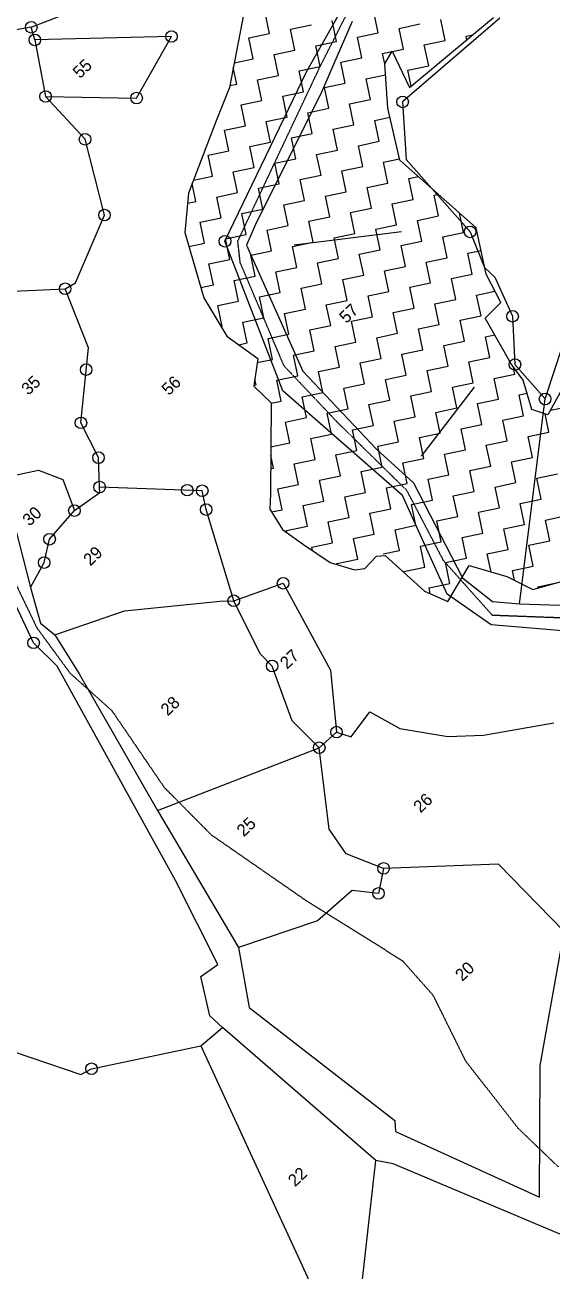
# Model space of a CAD drawing. Header units: metres. Extents: x 353942 to 357335, y 1746780 to 1749904.
# Drawn here: x 355671 to 355984, y 1747488 to 1748227 of the extents above; entities that cross this region are included whole.
import ezdxf

# ---------------------------------------------------------------- set-up
doc = ezdxf.new("R2010")
doc.units = ezdxf.units.M
doc.header["$MEASUREMENT"] = 0
doc.linetypes.add('DASHED', pattern=[0.75, 0.5, -0.25])
for name, color, linetype in [('OFF', 1, 'Continuous'), ('OTHERS', 1, 'Continuous'), ('POLY_HATCH', 12, 'Continuous'), ('POLY_PARCEL', 6, 'Continuous'), ('POLY_ROAD', 30, 'Continuous'), ('SYM_ARROW', 1, 'Continuous'), ('TEXT_PARCEL', 7, 'Continuous')]:
    doc.layers.add(name, color=color, linetype=linetype)
doc.styles.add('TEXT_MAP', font='')
doc.styles.get('TEXT_MAP').set_extended_font_data('Kruti Dev 050')

msp = doc.modelspace()

# ---------------------------------------------------------------- linework, layer by layer
for centre in [(355674.99, 1748225.82), (355677.1, 1748218.28), (355758.18, 1748220.33), (355683.48, 1748184.74), (355737.48, 1748183.8), (355895.36, 1748181.52), (355706.91, 1748159.31), (355718.44, 1748114.36), (355935.39, 1748104.36), (355789.95, 1748098.81), (355695.08, 1748070.64), (355960.61, 1748054.28), (355962.02, 1748025.63), (355707.57, 1748022.61), (355979.93, 1748005.18), (355704.46, 1747991.03), (355714.88, 1747970.36), (355715.52, 1747952.94), (355767.56, 1747951.05), (355776.43, 1747950.73), (355700.6, 1747938.94), (355778.77, 1747939.54), (355685.84, 1747921.96), (355682.64, 1747908.09), (355824.44, 1747895.8), (355795.17, 1747885.41), (355676.34, 1747860.44), (355817.93, 1747846.7), (355856.13, 1747807.46), (355845.86, 1747798.21), (355884.07, 1747726.58), (355881.07, 1747711.73), (355710.75, 1747607.67)]:
    msp.add_circle(centre, 3.44)
at = {"layer": 'OFF'}
msp.add_line((355845.86, 1747798.21), (355856.13, 1747807.46), dxfattribs=at)
at = {"layer": 'OTHERS', "linetype": 'DASHED', "ltscale": 0.5}
for p, q in [((355846.01, 1748201.74), (355880.76, 1748270.07)), ((355797.54, 1748098.88), (355846.01, 1748201.74)), ((355799, 1748086.09), (355797.54, 1748098.88)), ((355824.98, 1748024.83), (355799, 1748086.09)), ((355856.64, 1747991.37), (355824.98, 1748024.83)), ((355897.91, 1747950.86), (355856.64, 1747991.37)), ((355919.63, 1747909.28), (355897.91, 1747950.86)), ((355948.68, 1747876.74), (355919.63, 1747909.28)), ((355664.84, 1747897.26), (355678.29, 1747869.37)), ((356002.09, 1747874.75), (355948.68, 1747876.74)), ((355678.29, 1747869.37), (355697.97, 1747842.48)), ((355697.97, 1747842.48), (355722.83, 1747820.18)), ((355722.83, 1747820.18), (355753.85, 1747774.68)), ((355753.85, 1747774.68), (355781.69, 1747746.57)), ((355781.69, 1747746.57), (355838.33, 1747707.31)), ((355838.33, 1747707.31), (355895.23, 1747671.82)), ((355895.23, 1747671.82), (355913.36, 1747651.36)), ((355913.36, 1747651.36), (355932.63, 1747612.39)), ((355932.63, 1747612.39), (355963.83, 1747572.41)), ((355963.83, 1747572.41), (355987.75, 1747549.42))]:
    msp.add_line(p, q, dxfattribs=at)
at = {"layer": 'POLY_HATCH'}
for p, q in [((355803.21, 1748245.21), (355792.55, 1748190.16)), ((355899.5, 1748190.16), (355949.36, 1748231.67)), ((355884.73, 1748204.09), (355889.08, 1748211.66)), ((355889.08, 1748211.66), (355899.5, 1748190.16)), ((355886.52, 1748177.82), (355884.73, 1748204.09)), ((355792.55, 1748190.16), (355784.66, 1748170.25)), ((355893.66, 1748146.94), (355886.52, 1748177.82)), ((355784.66, 1748170.25), (355768.31, 1748127.35)), ((355939.1, 1748106.84), (355893.66, 1748146.94)), ((355768.31, 1748127.35), (355766.2, 1748103.99)), ((355766.2, 1748103.99), (355777.42, 1748065.17)), ((355944.88, 1748079.19), (355939.1, 1748106.84)), ((355953.56, 1748062.5), (355944.88, 1748079.19)), ((355777.42, 1748065.17), (355791.13, 1748042.4)), ((355944.39, 1748053.18), (355953.56, 1748062.5)), ((355959.7, 1748026.03), (355944.39, 1748053.18)), ((355791.13, 1748042.4), (355809.49, 1748029.21)), ((355809.49, 1748029.21), (355807.09, 1748012.78)), ((355966.89, 1748016.43), (355959.7, 1748026.03)), ((355995.03, 1748020.1), (355981.58, 1747995.82)), ((355807.09, 1748012.78), (355817.33, 1748002.88)), ((355972.02, 1747999), (355966.89, 1748016.43)), ((355817.33, 1748002.88), (355816.97, 1747948.82)), ((355981.58, 1747995.82), (355972.02, 1747999)), ((355816.97, 1747948.82), (355816.52, 1747939.8)), ((355816.52, 1747939.8), (355824.09, 1747927.79)), ((355824.09, 1747927.79), (355836.48, 1747918.72)), ((355836.48, 1747918.72), (355852.36, 1747908.12)), ((355852.36, 1747908.12), (355866.88, 1747903.77)), ((355872.91, 1747904.65), (355879.94, 1747911.94)), ((355879.94, 1747911.94), (355884.94, 1747912.21)), ((355884.94, 1747912.21), (355908.41, 1747891.1)), ((355866.88, 1747903.77), (355872.91, 1747904.65)), ((355922.12, 1747885.03), (355934.78, 1747906.32)), ((355934.78, 1747906.32), (355957.15, 1747899.73)), ((355957.15, 1747899.73), (355972.74, 1747892.12)), ((355972.74, 1747892.12), (355999.55, 1747899.66)), ((355908.41, 1747891.1), (355922.12, 1747885.03))]:
    msp.add_line(p, q, dxfattribs=at)
at = {"layer": 'POLY_HATCH', "linetype": 'Continuous'}
for p, q in [((355816.45, 1748222.03), (355813.86, 1748234.41)), ((355880.92, 1748222.6), (355878.33, 1748234.97)), ((355828.83, 1748224.62), (355841.2, 1748227.21)), ((355856.16, 1748217.42), (355853.58, 1748229.8)), ((355893.29, 1748225.18), (355905.67, 1748227.77)), ((355920.63, 1748217.98), (355918.04, 1748230.36)), ((355804.08, 1748219.45), (355816.45, 1748222.03)), ((355806.66, 1748207.07), (355804.08, 1748219.45)), ((355831.41, 1748212.25), (355828.83, 1748224.62)), ((355868.54, 1748220.01), (355880.92, 1748222.6)), ((355871.13, 1748207.63), (355868.54, 1748220.01)), ((355895.88, 1748212.81), (355893.29, 1748225.18)), ((355933, 1748220.57), (355937.04, 1748221.42)), ((355933.45, 1748218.42), (355933, 1748220.57)), ((355819.04, 1748209.66), (355831.41, 1748212.25)), ((355843.79, 1748214.83), (355856.16, 1748217.42)), ((355846.38, 1748202.46), (355843.79, 1748214.83)), ((355883.5, 1748210.22), (355888.89, 1748211.35)), ((355889.2, 1748211.41), (355895.88, 1748212.81)), ((355908.25, 1748215.4), (355920.63, 1748217.98)), ((355910.84, 1748203.02), (355908.25, 1748215.4)), ((355795.37, 1748204.71), (355806.66, 1748207.07)), ((355821.63, 1748197.28), (355819.04, 1748209.66)), ((355858.75, 1748205.05), (355871.13, 1748207.63)), ((355861.34, 1748192.67), (355858.75, 1748205.05)), ((355884.77, 1748204.16), (355883.5, 1748210.22)), ((355796.88, 1748192.11), (355794.83, 1748201.91)), ((355809.25, 1748194.7), (355821.63, 1748197.28)), ((355834, 1748199.87), (355846.38, 1748202.46)), ((355836.59, 1748187.5), (355834, 1748199.87)), ((355873.71, 1748195.26), (355885.17, 1748197.65)), ((355898.47, 1748200.43), (355910.84, 1748203.02)), ((355900.45, 1748190.95), (355898.47, 1748200.43)), ((355792.76, 1748191.25), (355796.88, 1748192.11)), ((355811.84, 1748182.32), (355809.25, 1748194.7)), ((355848.96, 1748190.08), (355861.34, 1748192.67)), ((355851.55, 1748177.71), (355848.96, 1748190.08)), ((355876.3, 1748182.88), (355873.71, 1748195.26)), ((355799.46, 1748179.73), (355811.84, 1748182.32)), ((355824.21, 1748184.91), (355836.59, 1748187.5)), ((355826.8, 1748172.53), (355824.21, 1748184.91)), ((355863.93, 1748180.3), (355876.3, 1748182.88)), ((355802.05, 1748167.36), (355799.46, 1748179.73)), ((355839.18, 1748175.12), (355851.55, 1748177.71)), ((355841.76, 1748162.75), (355839.18, 1748175.12)), ((355866.51, 1748167.92), (355863.93, 1748180.3)), ((355789.68, 1748164.77), (355802.05, 1748167.36)), ((355814.43, 1748169.95), (355826.8, 1748172.53)), ((355817.01, 1748157.57), (355814.43, 1748169.95)), ((355854.14, 1748165.33), (355866.51, 1748167.92)), ((355878.89, 1748170.51), (355887.78, 1748172.37)), ((355881.48, 1748158.13), (355878.89, 1748170.51)), ((355792.26, 1748152.4), (355789.68, 1748164.77)), ((355829.39, 1748160.16), (355841.76, 1748162.75)), ((355831.98, 1748147.78), (355829.39, 1748160.16)), ((355856.73, 1748152.96), (355854.14, 1748165.33)), ((355779.89, 1748149.81), (355792.26, 1748152.4)), ((355804.64, 1748154.98), (355817.01, 1748157.57)), ((355807.23, 1748142.61), (355804.64, 1748154.98)), ((355844.35, 1748150.37), (355856.73, 1748152.96)), ((355869.1, 1748155.54), (355881.48, 1748158.13)), ((355871.69, 1748143.17), (355869.1, 1748155.54)), ((355782.48, 1748137.43), (355779.89, 1748149.81)), ((355819.6, 1748145.2), (355831.98, 1748147.78)), ((355822.19, 1748132.82), (355819.6, 1748145.2)), ((355846.94, 1748137.99), (355844.35, 1748150.37)), ((355884.06, 1748145.76), (355893.48, 1748147.73)), ((355886.65, 1748133.38), (355884.06, 1748145.76)), ((355771.26, 1748135.09), (355782.48, 1748137.43)), ((355794.85, 1748140.02), (355807.23, 1748142.61)), ((355797.44, 1748127.65), (355794.85, 1748140.02)), ((355834.56, 1748135.41), (355846.94, 1748137.99)), ((355859.31, 1748140.58), (355871.69, 1748143.17)), ((355861.9, 1748128.21), (355859.31, 1748140.58)), ((355899.03, 1748135.97), (355904.74, 1748137.16)), ((355772.69, 1748122.47), (355770.48, 1748133.04)), ((355809.81, 1748130.23), (355822.19, 1748132.82)), ((355812.4, 1748117.86), (355809.81, 1748130.23)), ((355837.15, 1748123.03), (355834.56, 1748135.41)), ((355874.28, 1748130.79), (355886.65, 1748133.38)), ((355876.86, 1748118.42), (355874.28, 1748130.79)), ((355901.61, 1748123.59), (355899.03, 1748135.97)), ((355767.78, 1748121.44), (355772.69, 1748122.47)), ((355785.06, 1748125.06), (355797.44, 1748127.65)), ((355787.65, 1748112.68), (355785.06, 1748125.06)), ((355824.78, 1748120.44), (355837.15, 1748123.03)), ((355849.53, 1748125.62), (355861.9, 1748128.21)), ((355852.11, 1748113.24), (355849.53, 1748125.62)), ((355889.24, 1748121.01), (355901.61, 1748123.59)), ((355913.99, 1748126.18), (355916.57, 1748126.72)), ((355916.58, 1748113.81), (355913.99, 1748126.18)), ((355800.03, 1748115.27), (355812.4, 1748117.86)), ((355802.61, 1748102.89), (355800.03, 1748115.27)), ((355827.36, 1748108.07), (355824.78, 1748120.44)), ((355864.49, 1748115.83), (355876.86, 1748118.42)), ((355867.08, 1748103.46), (355864.49, 1748115.83)), ((355891.83, 1748108.63), (355889.24, 1748121.01)), ((355931.54, 1748104.02), (355929.11, 1748115.66)), ((355775.28, 1748110.1), (355787.65, 1748112.68)), ((355777.86, 1748097.72), (355775.28, 1748110.1)), ((355814.99, 1748105.48), (355827.36, 1748108.07)), ((355839.74, 1748110.66), (355852.11, 1748113.24)), ((355842.33, 1748098.28), (355839.74, 1748110.66)), ((355879.45, 1748106.04), (355891.83, 1748108.63)), ((355904.2, 1748111.22), (355916.58, 1748113.81)), ((355906.79, 1748098.84), (355904.2, 1748111.22)), ((355790.24, 1748100.31), (355802.61, 1748102.89)), ((355792.83, 1748087.93), (355790.24, 1748100.31)), ((355817.58, 1748093.11), (355814.99, 1748105.48)), ((355854.7, 1748100.87), (355867.08, 1748103.46)), ((355857.29, 1748088.49), (355854.7, 1748100.87)), ((355882.04, 1748093.67), (355879.45, 1748106.04)), ((355919.16, 1748101.43), (355931.54, 1748104.02)), ((355921.75, 1748089.06), (355919.16, 1748101.43)), ((355768.57, 1748095.78), (355777.86, 1748097.72)), ((355805.2, 1748090.52), (355817.58, 1748093.11)), ((355829.95, 1748095.69), (355842.33, 1748098.28)), ((355832.54, 1748083.32), (355829.95, 1748095.69)), ((355869.66, 1748091.08), (355882.04, 1748093.67)), ((355894.41, 1748096.26), (355906.79, 1748098.84)), ((355897, 1748083.88), (355894.41, 1748096.26)), ((355934.13, 1748091.64), (355941.93, 1748093.28)), ((355780.45, 1748085.34), (355792.83, 1748087.93)), ((355783.04, 1748072.97), (355780.45, 1748085.34)), ((355807.79, 1748078.14), (355805.2, 1748090.52)), ((355844.91, 1748085.91), (355857.29, 1748088.49)), ((355847.5, 1748073.53), (355844.91, 1748085.91)), ((355872.25, 1748078.71), (355869.66, 1748091.08)), ((355909.38, 1748086.47), (355921.75, 1748089.06)), ((355911.96, 1748074.09), (355909.38, 1748086.47)), ((355936.71, 1748079.27), (355934.13, 1748091.64)), ((355795.41, 1748075.56), (355807.79, 1748078.14)), ((355820.16, 1748080.73), (355832.54, 1748083.32)), ((355822.75, 1748068.36), (355820.16, 1748080.73)), ((355859.88, 1748076.12), (355872.25, 1748078.71)), ((355884.63, 1748081.29), (355897, 1748083.88)), ((355887.21, 1748068.92), (355884.63, 1748081.29)), ((355924.34, 1748076.68), (355936.71, 1748079.27)), ((355775.62, 1748071.42), (355783.04, 1748072.97)), ((355798, 1748063.18), (355795.41, 1748075.56)), ((355835.13, 1748070.94), (355847.5, 1748073.53)), ((355837.71, 1748058.57), (355835.13, 1748070.94)), ((355862.46, 1748063.74), (355859.88, 1748076.12)), ((355899.59, 1748071.51), (355911.96, 1748074.09)), ((355902.18, 1748059.13), (355899.59, 1748071.51)), ((355926.93, 1748064.31), (355924.34, 1748076.68)), ((355785.62, 1748060.59), (355798, 1748063.18)), ((355810.38, 1748065.77), (355822.75, 1748068.36)), ((355812.96, 1748053.39), (355810.38, 1748065.77)), ((355850.09, 1748061.16), (355862.46, 1748063.74)), ((355874.84, 1748066.33), (355887.21, 1748068.92)), ((355877.43, 1748053.96), (355874.84, 1748066.33)), ((355914.55, 1748061.72), (355926.93, 1748064.31)), ((355939.3, 1748066.89), (355950.1, 1748069.15)), ((355941.89, 1748054.52), (355939.3, 1748066.89)), ((355788.21, 1748048.22), (355785.62, 1748060.59)), ((355825.34, 1748055.98), (355837.71, 1748058.57)), ((355827.93, 1748043.61), (355825.34, 1748055.98)), ((355852.68, 1748048.78), (355850.09, 1748061.16)), ((355889.8, 1748056.54), (355902.18, 1748059.13)), ((355892.39, 1748044.17), (355889.8, 1748056.54)), ((355917.14, 1748049.34), (355914.55, 1748061.72)), ((355800.59, 1748050.81), (355812.96, 1748053.39)), ((355803.17, 1748038.43), (355800.59, 1748050.81)), ((355840.3, 1748046.19), (355852.68, 1748048.78)), ((355865.05, 1748051.37), (355877.43, 1748053.96)), ((355867.64, 1748038.99), (355865.05, 1748051.37)), ((355904.76, 1748046.76), (355917.14, 1748049.34)), ((355929.51, 1748051.93), (355941.89, 1748054.52)), ((355932.1, 1748039.56), (355929.51, 1748051.93)), ((355787.69, 1748048.11), (355788.21, 1748048.22)), ((355815.55, 1748041.02), (355827.93, 1748043.61)), ((355818.14, 1748028.64), (355815.55, 1748041.02)), ((355842.89, 1748033.82), (355840.3, 1748046.19)), ((355880.01, 1748041.58), (355892.39, 1748044.17)), ((355882.6, 1748029.21), (355880.01, 1748041.58)), ((355907.35, 1748034.38), (355904.76, 1748046.76)), ((355944.48, 1748042.14), (355949.97, 1748043.29)), ((355947.06, 1748029.77), (355944.48, 1748042.14)), ((355798.12, 1748037.38), (355803.17, 1748038.43)), ((355830.51, 1748031.23), (355842.89, 1748033.82)), ((355855.26, 1748036.41), (355867.64, 1748038.99)), ((355857.85, 1748024.03), (355855.26, 1748036.41)), ((355894.98, 1748031.79), (355907.35, 1748034.38)), ((355919.73, 1748036.97), (355932.1, 1748039.56)), ((355922.31, 1748024.59), (355919.73, 1748036.97)), ((355809.13, 1748026.76), (355818.14, 1748028.64)), ((355833.1, 1748018.86), (355830.51, 1748031.23)), ((355870.23, 1748026.62), (355882.6, 1748029.21)), ((355872.81, 1748014.24), (355870.23, 1748026.62)), ((355897.56, 1748019.42), (355894.98, 1748031.79)), ((355934.69, 1748027.18), (355947.06, 1748029.77)), ((355937.28, 1748014.8), (355934.69, 1748027.18)), ((355820.72, 1748016.27), (355833.1, 1748018.86)), ((355845.48, 1748021.44), (355857.85, 1748024.03)), ((355848.06, 1748009.07), (355845.48, 1748021.44)), ((355885.19, 1748016.83), (355897.56, 1748019.42)), ((355909.94, 1748022.01), (355922.31, 1748024.59)), ((355912.53, 1748009.63), (355909.94, 1748022.01)), ((355949.65, 1748017.39), (355962.03, 1748019.98)), ((355962.03, 1748019.98), (355961.17, 1748024.06)), ((355807.19, 1748013.44), (355808.35, 1748013.68)), ((355808.35, 1748013.68), (355807.69, 1748016.85)), ((355823.31, 1748003.89), (355820.72, 1748016.27)), ((355860.44, 1748011.66), (355872.81, 1748014.24)), ((355863.03, 1747999.28), (355860.44, 1748011.66)), ((355887.78, 1748004.46), (355885.19, 1748016.83)), ((355924.9, 1748012.22), (355937.28, 1748014.8)), ((355927.49, 1747999.84), (355924.9, 1748012.22)), ((355952.24, 1748005.02), (355949.65, 1748017.39)), ((355835.69, 1748006.48), (355848.06, 1748009.07)), ((355838.27, 1747994.11), (355835.69, 1748006.48)), ((355875.4, 1748001.87), (355887.78, 1748004.46)), ((355900.15, 1748007.04), (355912.53, 1748009.63)), ((355902.74, 1747994.67), (355900.15, 1748007.04)), ((355939.86, 1748002.43), (355952.24, 1748005.02)), ((355964.61, 1748007.6), (355969.21, 1748008.56)), ((355967.2, 1747995.23), (355964.61, 1748007.6)), ((355817.33, 1748002.64), (355823.31, 1748003.89)), ((355850.65, 1747996.69), (355863.03, 1747999.28)), ((355853.24, 1747984.32), (355850.65, 1747996.69)), ((355877.99, 1747989.49), (355875.4, 1748001.87)), ((355915.11, 1747997.25), (355927.49, 1747999.84)), ((355917.7, 1747984.88), (355915.11, 1747997.25)), ((355942.45, 1747990.05), (355939.86, 1748002.43)), ((355983.09, 1747998.55), (355991.95, 1748000.4)), ((355825.9, 1747991.52), (355838.27, 1747994.11)), ((355828.49, 1747979.14), (355825.9, 1747991.52)), ((355865.61, 1747986.91), (355877.99, 1747989.49)), ((355890.36, 1747992.08), (355902.74, 1747994.67)), ((355892.95, 1747979.7), (355890.36, 1747992.08)), ((355930.08, 1747987.47), (355942.45, 1747990.05)), ((355954.83, 1747992.64), (355967.2, 1747995.23)), ((355957.41, 1747980.27), (355954.83, 1747992.64)), ((355982.16, 1747985.44), (355979.88, 1747996.39)), ((355840.86, 1747981.73), (355853.24, 1747984.32)), ((355868.2, 1747974.53), (355865.61, 1747986.91)), ((355905.33, 1747982.29), (355917.7, 1747984.88)), ((355907.91, 1747969.92), (355905.33, 1747982.29)), ((355932.66, 1747975.09), (355930.08, 1747987.47)), ((355969.79, 1747982.85), (355982.16, 1747985.44)), ((355972.38, 1747970.48), (355969.79, 1747982.85)), ((355817.15, 1747976.77), (355828.49, 1747979.14)), ((355843.45, 1747969.36), (355840.86, 1747981.73)), ((355855.82, 1747971.94), (355868.2, 1747974.53)), ((355880.58, 1747977.12), (355892.95, 1747979.7)), ((355883.16, 1747964.74), (355880.58, 1747977.12)), ((355920.29, 1747972.5), (355932.66, 1747975.09)), ((355945.04, 1747977.68), (355957.41, 1747980.27)), ((355947.63, 1747965.3), (355945.04, 1747977.68)), ((355818.7, 1747964.18), (355817.12, 1747971.73)), ((355831.07, 1747966.77), (355843.45, 1747969.36)), ((355858.41, 1747959.57), (355855.82, 1747971.94)), ((355895.54, 1747967.33), (355907.91, 1747969.92)), ((355898.13, 1747954.95), (355895.54, 1747967.33)), ((355922.88, 1747960.13), (355920.29, 1747972.5)), ((355960, 1747967.89), (355972.38, 1747970.48)), ((355962.59, 1747955.52), (355960, 1747967.89)), ((355817.07, 1747963.84), (355818.7, 1747964.18)), ((355833.66, 1747954.39), (355831.07, 1747966.77)), ((355870.79, 1747962.15), (355883.16, 1747964.74)), ((355873.37, 1747949.78), (355870.79, 1747962.15)), ((355910.5, 1747957.54), (355922.88, 1747960.13)), ((355935.25, 1747962.72), (355947.63, 1747965.3)), ((355937.84, 1747950.34), (355935.25, 1747962.72)), ((355974.96, 1747958.1), (355987.34, 1747960.69)), ((355821.29, 1747951.81), (355833.66, 1747954.39)), ((355846.04, 1747956.98), (355858.41, 1747959.57)), ((355848.62, 1747944.6), (355846.04, 1747956.98)), ((355885.75, 1747952.37), (355898.13, 1747954.95)), ((355888.34, 1747939.99), (355885.75, 1747952.37)), ((355913.09, 1747945.17), (355910.5, 1747957.54)), ((355950.21, 1747952.93), (355962.59, 1747955.52)), ((355952.8, 1747940.55), (355950.21, 1747952.93)), ((355977.55, 1747945.73), (355974.96, 1747958.1)), ((355823.87, 1747939.43), (355821.29, 1747951.81)), ((355861, 1747947.19), (355873.37, 1747949.78)), ((355863.59, 1747934.82), (355861, 1747947.19)), ((355900.71, 1747942.58), (355913.09, 1747945.17)), ((355925.46, 1747947.75), (355937.84, 1747950.34)), ((355928.05, 1747935.38), (355925.46, 1747947.75)), ((355965.18, 1747943.14), (355977.55, 1747945.73)), ((355817.58, 1747938.11), (355823.87, 1747939.43)), ((355836.25, 1747942.02), (355848.62, 1747944.6)), ((355838.84, 1747929.64), (355836.25, 1747942.02)), ((355875.96, 1747937.4), (355888.34, 1747939.99)), ((355903.3, 1747930.2), (355900.71, 1747942.58)), ((355940.43, 1747937.97), (355952.8, 1747940.55)), ((355943.01, 1747925.59), (355940.43, 1747937.97)), ((355967.76, 1747930.77), (355965.18, 1747943.14)), ((355851.21, 1747932.23), (355863.59, 1747934.82)), ((355853.8, 1747919.85), (355851.21, 1747932.23)), ((355878.55, 1747925.03), (355875.96, 1747937.4)), ((355890.92, 1747927.62), (355903.3, 1747930.2)), ((355915.68, 1747932.79), (355928.05, 1747935.38)), ((355918.26, 1747920.42), (355915.68, 1747932.79)), ((355955.39, 1747928.18), (355967.76, 1747930.77)), ((355980.14, 1747933.35), (355992.51, 1747935.94)), ((355982.73, 1747920.98), (355980.14, 1747933.35)), ((355826.46, 1747927.05), (355838.84, 1747929.64)), ((355826.71, 1747925.87), (355826.46, 1747927.05)), ((355866.17, 1747922.44), (355878.55, 1747925.03)), ((355893.51, 1747915.24), (355890.92, 1747927.62)), ((355930.64, 1747923), (355943.01, 1747925.59)), ((355933.23, 1747910.63), (355930.64, 1747923)), ((355957.98, 1747915.8), (355955.39, 1747928.18)), ((355841.42, 1747917.27), (355853.8, 1747919.85)), ((355841.87, 1747915.12), (355841.42, 1747917.27)), ((355868.76, 1747910.07), (355866.17, 1747922.44)), ((355883.82, 1747913.22), (355893.51, 1747915.24)), ((355905.89, 1747917.83), (355918.26, 1747920.42)), ((355908.47, 1747905.45), (355905.89, 1747917.83)), ((355945.6, 1747913.22), (355957.98, 1747915.8)), ((355970.35, 1747918.39), (355982.73, 1747920.98)), ((355972.94, 1747906.02), (355970.35, 1747918.39)), ((355856.39, 1747907.48), (355868.76, 1747910.07)), ((355920.85, 1747908.04), (355933.23, 1747910.63)), ((355923.44, 1747895.67), (355920.85, 1747908.04)), ((355947.85, 1747902.47), (355945.6, 1747913.22)), ((355856.51, 1747906.87), (355856.39, 1747907.48)), ((355896.1, 1747902.87), (355908.47, 1747905.45)), ((355896.28, 1747902.01), (355896.1, 1747902.87)), ((355960.56, 1747903.43), (355972.94, 1747906.02)), ((355961.81, 1747897.46), (355960.56, 1747903.43)), ((355911.06, 1747893.08), (355923.44, 1747895.67)), ((355911.79, 1747889.6), (355911.06, 1747893.08)), ((355975.53, 1747893.64), (355985.74, 1747895.77)), ((355975.67, 1747892.94), (355975.53, 1747893.64))]:
    msp.add_line(p, q, dxfattribs=at)
at = {"layer": 'POLY_PARCEL'}
for p, q in [((355674.99, 1748225.82), (355745.93, 1748253.42)), ((355953.1, 1748231.17), (355895.36, 1748181.52)), ((355674.99, 1748225.82), (355626.57, 1748217.32)), ((355677.1, 1748218.28), (355674.99, 1748225.82)), ((355758.18, 1748220.33), (355677.1, 1748218.28)), ((355737.48, 1748183.8), (355758.18, 1748220.33)), ((355677.1, 1748218.28), (355683.48, 1748184.74)), ((355706.91, 1748159.31), (355683.48, 1748184.74)), ((355683.48, 1748184.74), (355737.48, 1748183.8)), ((355895.36, 1748181.52), (355897.4, 1748147.42)), ((355718.44, 1748114.36), (355706.91, 1748159.31)), ((355897.4, 1748147.42), (355935.39, 1748104.36)), ((355701.29, 1748074.06), (355718.44, 1748114.36)), ((355935.39, 1748104.36), (355943.87, 1748083.28)), ((355979.93, 1748005.18), (356010.42, 1748098.26)), ((355943.87, 1748083.28), (355950.16, 1748077.49)), ((355655.52, 1748068.75), (355695.08, 1748070.64)), ((355695.08, 1748070.64), (355701.29, 1748074.06)), ((355708.86, 1748035.62), (355695.08, 1748070.64)), ((355950.16, 1748077.49), (355960.61, 1748054.28)), ((355960.61, 1748054.28), (355962.02, 1748025.63)), ((355704.46, 1747991.03), (355708.86, 1748035.62)), ((355962.02, 1748025.63), (355979.93, 1748005.18)), ((355964.66, 1747883.66), (355979.93, 1748005.18)), ((355714.88, 1747970.36), (355704.46, 1747991.03)), ((355715.52, 1747952.94), (355714.88, 1747970.36)), ((355657.89, 1747958.44), (355679.32, 1747962.93)), ((355679.32, 1747962.93), (355693.71, 1747957.3)), ((355693.71, 1747957.3), (355700.6, 1747938.94)), ((355776.43, 1747950.73), (355715.52, 1747952.94)), ((355715.64, 1747949.7), (355715.52, 1747952.94)), ((355700.6, 1747938.94), (355715.64, 1747949.7)), ((355778.77, 1747939.54), (355776.43, 1747950.73)), ((355685.84, 1747921.96), (355700.6, 1747938.94)), ((355795.17, 1747885.41), (355778.77, 1747939.54)), ((355682.64, 1747908.09), (355685.84, 1747921.96)), ((355674.57, 1747893.2), (355682.64, 1747908.09)), ((355795.17, 1747885.41), (355824.44, 1747895.8)), ((355824.44, 1747895.8), (355852.5, 1747844.28)), ((355689.05, 1747865.25), (355730.31, 1747879.47)), ((355730.31, 1747879.47), (355787.07, 1747885.24)), ((355787.07, 1747885.24), (355795.17, 1747885.41)), ((355810.84, 1747853.85), (355795.17, 1747885.41)), ((355817.93, 1747846.7), (355810.84, 1747853.85)), ((355829.82, 1747814.15), (355817.93, 1747846.7)), ((355852.5, 1747844.28), (355856.13, 1747807.46)), ((355864.84, 1747804.71), (355875.86, 1747819.55)), ((355875.86, 1747819.55), (355893.71, 1747809.57)), ((355845.86, 1747798.21), (355829.82, 1747814.15)), ((355943.32, 1747805.72), (355985.03, 1747812.92)), ((355856.13, 1747807.46), (355864.84, 1747804.71)), ((355893.71, 1747809.57), (355922.15, 1747804.85)), ((355922.15, 1747804.85), (355943.32, 1747805.72)), ((355749.95, 1747760.89), (355845.86, 1747798.21)), ((355851.76, 1747749.78), (355845.86, 1747798.21)), ((355861.94, 1747735.15), (355851.76, 1747749.78)), ((355884.07, 1747726.58), (355861.94, 1747735.15)), ((355884.07, 1747726.58), (355881.07, 1747711.73)), ((355952.17, 1747729.14), (355884.07, 1747726.58)), ((355991.29, 1747689.03), (355952.17, 1747729.14)), ((355865.44, 1747713.54), (355844.81, 1747695.52)), ((355881.07, 1747711.73), (355865.44, 1747713.54)), ((355844.81, 1747695.52), (355797.88, 1747679.71)), ((355553.9, 1747655.11), (355704.34, 1747604.29)), ((355775.54, 1747621.21), (355788.53, 1747632.05)), ((355710.75, 1747607.67), (355775.54, 1747621.21)), ((355775.54, 1747621.21), (355848.43, 1747463.52)), ((355704.34, 1747604.29), (355710.75, 1747607.67)), ((355870.78, 1747475.73), (355879.49, 1747553.22))]:
    msp.add_line(p, q, dxfattribs=at)
at = {"layer": 'POLY_ROAD'}
for p, q in [((355838.59, 1748199.68), (355871.18, 1748257.79)), ((355865.47, 1748229.17), (355847.28, 1748187.28)), ((355789.95, 1748098.81), (355838.59, 1748199.68)), ((355847.28, 1748187.28), (355807.84, 1748108.45)), ((355807.84, 1748108.45), (355802.66, 1748096.39)), ((355824.28, 1748010.01), (355789.95, 1748098.81)), ((355802.66, 1748096.39), (355836.09, 1748021.62)), ((355836.09, 1748021.62), (355879.81, 1747975.41)), ((355895.31, 1747947.87), (355824.28, 1748010.01)), ((355879.81, 1747975.41), (355901.89, 1747955.34)), ((355657.89, 1747958.44), (355674.57, 1747893.2)), ((355901.89, 1747955.34), (355930.96, 1747898.96)), ((355921.77, 1747889.42), (355895.31, 1747947.87)), ((355676.34, 1747860.44), (355658.2, 1747899.31)), ((355674.57, 1747893.2), (355680.51, 1747872.1)), ((355930.96, 1747898.96), (355948.65, 1747884.89)), ((355947.98, 1747871.04), (355921.77, 1747889.42)), ((355948.65, 1747884.89), (355964.66, 1747883.66)), ((355964.66, 1747883.66), (356006.88, 1747882.25)), ((355680.51, 1747872.1), (355689.05, 1747865.25)), ((355997.35, 1747867.06), (355947.98, 1747871.04)), ((355689.05, 1747865.25), (355703.49, 1747842.07)), ((355690.41, 1747846.62), (355676.34, 1747860.44)), ((355760.65, 1747719.45), (355690.41, 1747846.62)), ((355703.49, 1747842.07), (355749.95, 1747760.89)), ((355749.95, 1747760.89), (355797.88, 1747679.71)), ((355785.77, 1747669.56), (355760.65, 1747719.45)), ((355977, 1747609.66), (355991.29, 1747689.03)), ((355797.88, 1747679.71), (355804.33, 1747643.99)), ((355775.58, 1747662.35), (355785.77, 1747669.56)), ((355780.95, 1747639.1), (355775.58, 1747662.35)), ((355804.33, 1747643.99), (355890.81, 1747576.91)), ((355788.53, 1747632.05), (355780.95, 1747639.1)), ((355879.49, 1747553.22), (355788.53, 1747632.05)), ((355976.59, 1747531.37), (355977, 1747609.66)), ((355890.81, 1747576.91), (355891.16, 1747570.38)), ((355891.16, 1747570.38), (355976.59, 1747531.37)), ((355889.77, 1747551.17), (355879.49, 1747553.22)), ((356056.48, 1747480.9), (355889.77, 1747551.17))]:
    msp.add_line(p, q, dxfattribs=at)
at = {"layer": 'SYM_ARROW'}
for points in [[(355831.02, 1748096.77), (355894.78, 1748104.66)], [(355906.65, 1747971.21), (355938.02, 1748012.23)]]:
    msp.add_lwpolyline(points, dxfattribs=at)
for points in [[(355831.02, 1748096.75), (355830.84, 1748096.75), (355831.01, 1748096.8)], [(355906.68, 1747971.19), (355906.54, 1747971.06), (355906.63, 1747971.22)]]:
    msp.add_solid(points, dxfattribs=at)

# ---------------------------------------------------------------- texts
at = {"layer": 'TEXT_PARCEL', "style": 'TEXT_MAP'}
for s, p in [('55', (355703.85, 1748194.98)), ('57', (355861.96, 1748049.65)), ('35', (355673.28, 1748007.02)), ('56', (355756.59, 1748006.86)), ('30', (355673.94, 1747929.3)), ('29', (355710.05, 1747905.71)), ('27', (355826.78, 1747844.48)), ('28', (355755.94, 1747816.69)), ('26', (355905.96, 1747759.08)), ('25', (355801.09, 1747744.94)), ('20', (355930.74, 1747659.15)), ('22', (355831.53, 1747537.2))]:
    msp.add_text(s, height=7.282, rotation=43.53875, dxfattribs=at).set_placement(p)

doc.saveas('drawing.dxf')
